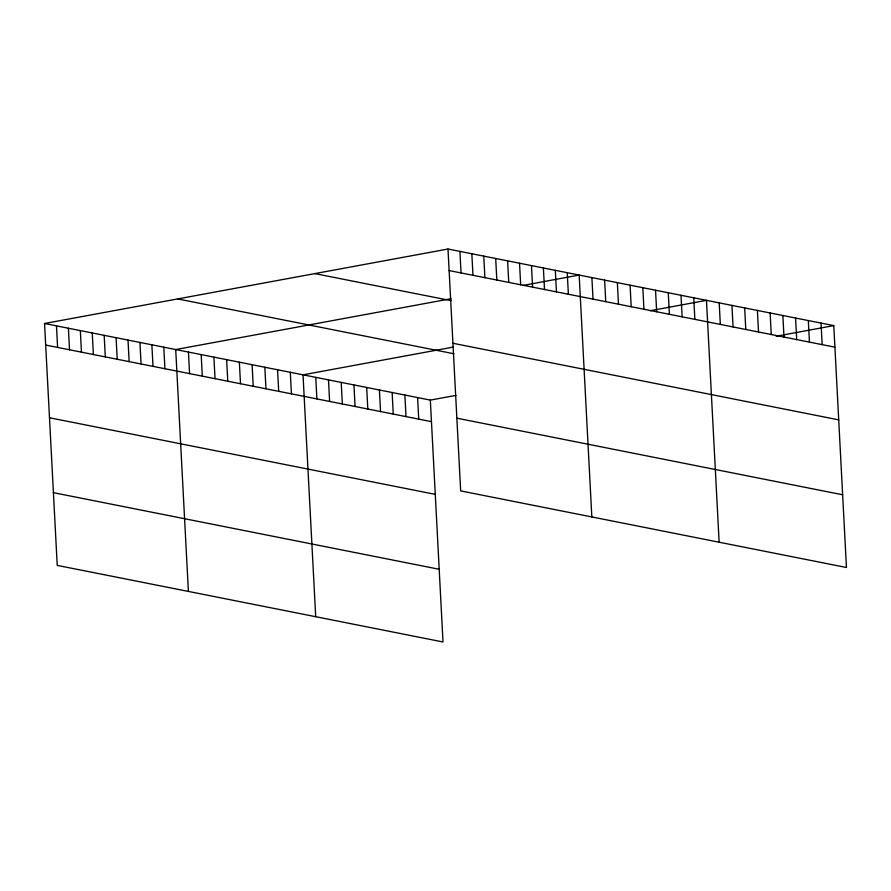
<?xml version="1.0" encoding="UTF-8"?>
<svg xmlns="http://www.w3.org/2000/svg" width="891" height="891" viewBox="0 0 891 891"><rect width="100%" height="100%" fill="white"/><g stroke="black" fill="none" stroke-linecap="round" stroke-linejoin="round"><path stroke-width="1.34" d="M44.55 323.5L430.331 400.104L443.005 641.977L57.224 565.384L44.55 323.5L447.995 249.023L833.776 325.616L846.45 567.5L460.669 490.896L447.995 249.023M451.147 298.697L175.716 349.55L188.391 591.424M522.828 285.465L579.161 275.063L591.836 516.936M453.307 347.078L303.018 374.833L315.704 616.706M650.14 310.736L706.463 300.345L719.137 542.218M430.331 400.104L455.936 395.381M776.172 336.252L833.776 325.616M449.12 270.563L834.9 347.167M314.857 273.604L451.113 300.657M452.929 343.269L838.709 419.873M177.688 298.93L453.987 353.783M456.86 418.18L842.641 494.783M45.675 345.051L431.456 421.655M49.495 417.756L435.276 494.36M53.415 492.667L439.196 569.271M821.045 323.088L822.17 344.639M808.315 320.56L809.44 342.111M795.585 318.042L796.71 339.582M782.855 315.514L783.98 337.054M770.125 312.986L771.25 334.526M757.395 310.458L758.519 331.998M744.653 307.93L745.789 329.47M731.923 305.401L733.059 326.941M719.193 302.873L720.329 324.413M693.733 297.817L694.869 319.357M681.002 295.289L682.138 316.828M668.272 292.76L669.408 314.3M655.542 290.232L656.667 311.772M642.812 287.704L643.937 309.244M630.082 285.176L631.207 306.716M617.352 282.647L618.477 304.187M604.621 280.119L605.746 301.659M591.891 277.591L593.016 299.131M567.233 272.702L568.369 294.242M555.316 270.329L556.441 291.869M543.387 267.957L544.512 289.508M531.459 265.596L532.595 287.136M519.542 263.224L520.667 284.775M507.614 260.863L508.739 282.402M495.686 258.49L496.822 280.03M483.768 256.118L484.893 277.669M471.84 253.757L472.965 275.297M459.912 251.385L461.048 272.936M417.601 397.575L418.725 419.126M404.87 395.047L405.995 416.598M392.14 392.519L393.265 414.07M379.41 389.991L380.535 411.542M366.68 387.462L367.805 409.014M353.95 384.934L355.075 406.485M341.22 382.406L342.344 403.957M328.489 379.889L329.614 401.429M315.759 377.361L316.884 398.901M290.288 372.304L291.424 393.844M277.558 369.776L278.694 391.316M264.827 367.248L265.964 388.788M252.097 364.72L253.233 386.26M239.367 362.192L240.503 383.731M226.637 359.663L227.773 381.203M213.907 357.135L215.032 378.675M201.177 354.607L202.302 376.147M188.446 352.079L189.571 373.619M163.788 347.178L164.924 368.729M151.871 344.817L152.996 366.357M139.943 342.445L141.068 363.996M128.014 340.084L129.15 361.623M116.097 337.711L117.222 359.251M104.169 335.339L105.305 356.89M92.252 332.978L93.377 354.518M80.324 330.606L81.449 352.157M68.395 328.244L69.531 349.784M56.478 325.872L57.603 347.412"/></g></svg>
